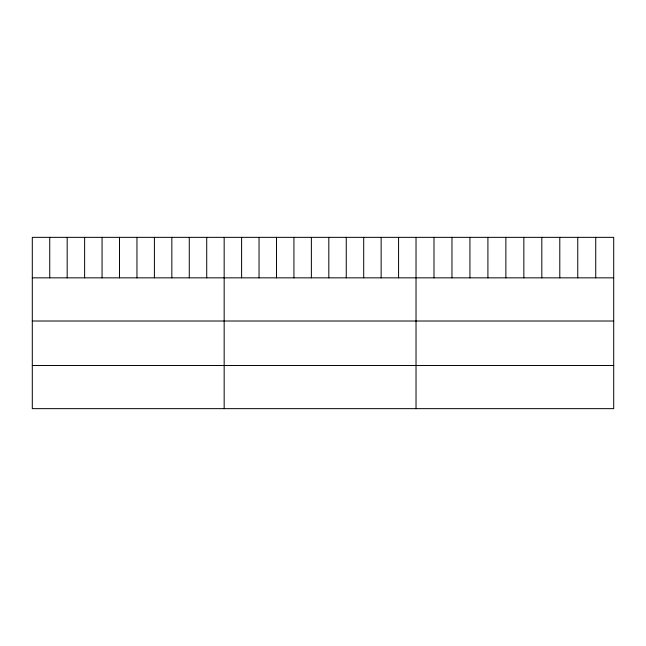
<?xml version="1.0" encoding="UTF-8"?>
<svg xmlns="http://www.w3.org/2000/svg" width="646" height="646" viewBox="0 0 646 646"><rect width="100%" height="100%" fill="white"/><g stroke="black" fill="none" stroke-linecap="round" stroke-linejoin="round"><path stroke-width="0.97" d="M613.7 277.845L613.7 408.652L32.3 408.652L32.3 237.348L613.7 237.348L613.7 277.845L32.3 277.845M32.3 321.014L613.7 321.014M32.3 365.491L613.7 365.491M595.733 237.348L595.733 277.845M577.758 237.348L577.758 277.845M559.791 237.348L559.791 277.845M541.816 237.348L541.816 277.845M523.849 237.348L523.849 277.845M505.875 237.348L505.875 277.845M487.908 237.348L487.908 277.845M469.933 237.348L469.933 277.845M451.966 237.348L451.966 277.845M433.991 237.348L433.991 277.845M416.024 237.348L416.024 408.652M398.582 237.348L398.582 277.845M381.14 237.348L381.14 277.845M363.698 237.348L363.698 277.845M346.256 237.348L346.256 277.845M328.814 237.348L328.814 277.845M311.372 237.348L311.372 277.845M293.93 237.348L293.93 277.845M276.488 237.348L276.488 277.845M259.046 237.348L259.046 277.845M241.604 237.348L241.604 277.845M224.162 237.348L224.162 408.652M206.72 237.348L206.72 277.845M189.278 237.348L189.278 277.845M171.836 237.348L171.836 277.845M154.394 237.348L154.394 277.845M136.952 237.348L136.952 277.845M119.51 237.348L119.51 277.845M102.068 237.348L102.068 277.845M84.626 237.348L84.626 277.845M67.184 237.348L67.184 277.845M49.742 237.348L49.742 277.845"/></g></svg>
